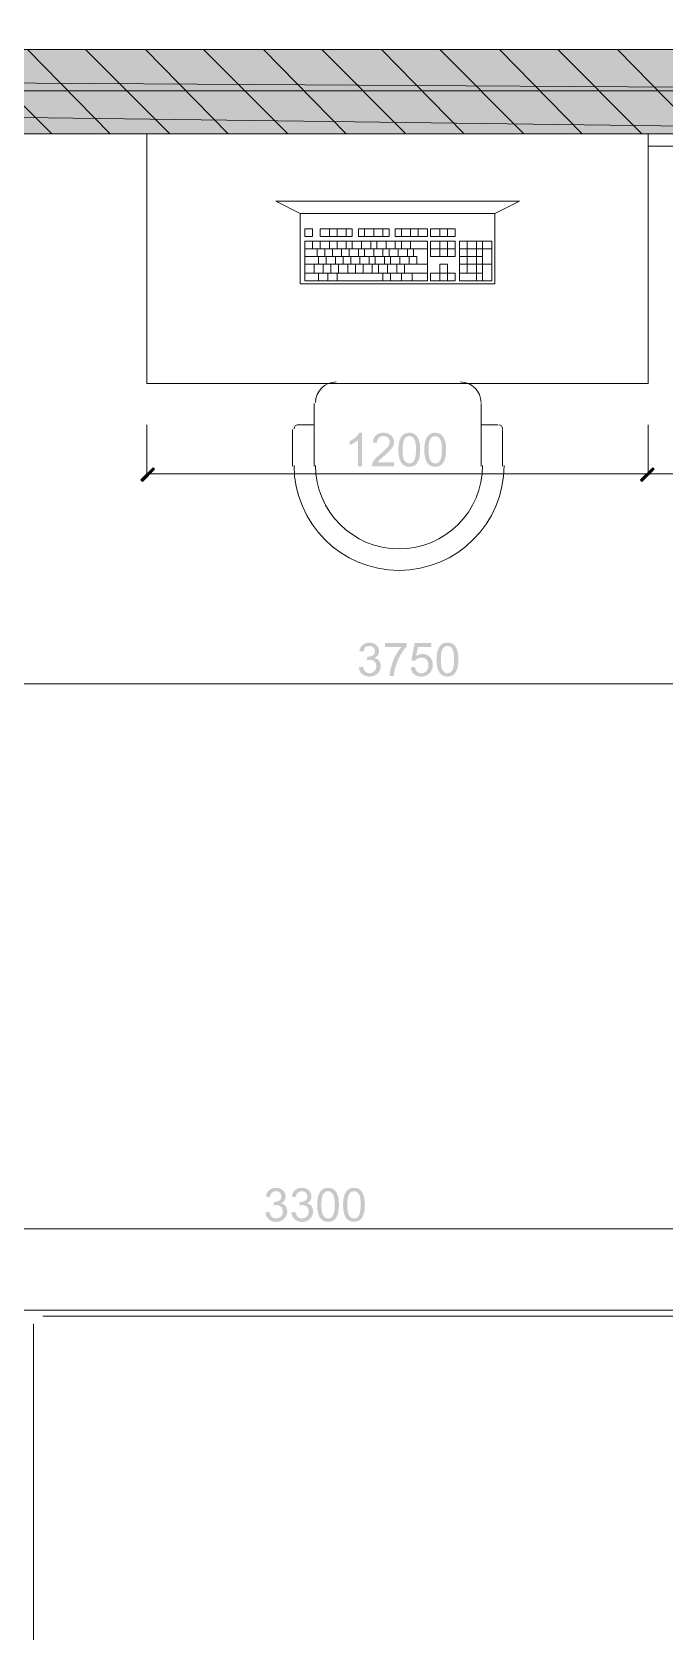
# Model space of a CAD drawing. Header units: inches. Extents: x 23 to 314, y 14 to 225.
# Drawn here: x 231.7 to 252.8, y 120.9 to 174.1 of the extents above; entities that cross this region are included whole.
import ezdxf

# ---------------------------------------------------------------- set-up
doc = ezdxf.new("R2010")
doc.units = ezdxf.units.IN
for name, color, linetype in [('BUYSER', 7, 'Continuous'), ('DIM', 7, 'Continuous'), ('KAHUYQNER', 7, 'Continuous'), ('walls', 7, 'Continuous')]:
    doc.layers.add(name, color=color, linetype=linetype)

msp = doc.modelspace()

# ---------------------------------------------------------------- hatches: boundary and pattern name
at = {"layer": 'BUYSER', "true_color": 0x939598, "transparency": 33554687}
for points in [[(273.026, 172.103), (51.11, 172.103), (51.11, 173.479), (273.026, 173.479)], [(273.026, 170.676), (163.495, 170.676), (163.495, 172.103), (273.026, 172.103)]]:
    msp.add_hatch(color=252, dxfattribs=at).paths.add_polyline_path(points, flags=0)
at = {"layer": 'DIM', "true_color": 0x6ec1dd, "transparency": 33554687}
h = msp.add_hatch(color=133, dxfattribs=at)
edge = h.paths.add_edge_path(flags=0)
edge.add_spline(control_points=[(242.717, 159.616), (242.717, 159.616), (242.581, 159.616), (242.581, 159.616), (242.581, 159.616), (242.581, 160.484), (242.581, 160.484), (242.549, 160.454), (242.506, 160.423), (242.452, 160.391), (242.399, 160.36), (242.351, 160.336), (242.308, 160.32), (242.308, 160.32), (242.308, 160.451), (242.308, 160.451), (242.384, 160.487), (242.451, 160.531), (242.508, 160.581), (242.564, 160.632), (242.605, 160.682), (242.629, 160.73), (242.629, 160.73), (242.717, 160.73), (242.717, 160.73), (242.717, 160.73), (242.717, 159.616), (242.717, 159.616)], knot_values=[0, 0, 0, 0, 1, 1, 1, 2, 2, 2, 3, 3, 3, 4, 4, 4, 5, 5, 5, 6, 6, 6, 7, 7, 7, 8, 8, 8, 9, 9, 9, 9], degree=3, periodic=1)
h = msp.add_hatch(color=133, dxfattribs=at)
edge = h.paths.add_edge_path(flags=0)
edge.add_spline(control_points=[(243.78, 159.747), (243.78, 159.747), (243.78, 159.616), (243.78, 159.616), (243.78, 159.616), (243.048, 159.616), (243.048, 159.616), (243.048, 159.635), (243.049, 159.651), (243.051, 159.665), (243.053, 159.678), (243.057, 159.693), (243.064, 159.711), (243.082, 159.761), (243.112, 159.811), (243.154, 159.86), (243.195, 159.909), (243.255, 159.964), (243.332, 160.026), (243.451, 160.124), (243.533, 160.202), (243.576, 160.26), (243.618, 160.318), (243.64, 160.373), (243.64, 160.425), (243.64, 160.479), (243.621, 160.525), (243.582, 160.562), (243.543, 160.599), (243.493, 160.617), (243.431, 160.617), (243.366, 160.617), (243.314, 160.597), (243.274, 160.558), (243.234, 160.518), (243.214, 160.464), (243.214, 160.395), (243.214, 160.395), (243.074, 160.409), (243.074, 160.409), (243.083, 160.514), (243.119, 160.594), (243.182, 160.648), (243.245, 160.703), (243.329, 160.73), (243.434, 160.73), (243.54, 160.73), (243.624, 160.7), (243.686, 160.641), (243.749, 160.582), (243.78, 160.509), (243.78, 160.422), (243.78, 160.379), (243.771, 160.336), (243.753, 160.293), (243.735, 160.25), (243.705, 160.205), (243.662, 160.156), (243.62, 160.108), (243.55, 160.043), (243.452, 159.96), (243.37, 159.892), (243.317, 159.845), (243.295, 159.821), (243.273, 159.797), (243.253, 159.772), (243.237, 159.747), (243.237, 159.747), (243.78, 159.747), (243.78, 159.747)], knot_values=[0, 0, 0, 0, 1, 1, 1, 2, 2, 2, 3, 3, 3, 4, 4, 4, 5, 5, 5, 6, 6, 6, 7, 7, 7, 8, 8, 8, 9, 9, 9, 10, 10, 10, 11, 11, 11, 12, 12, 12, 13, 13, 13, 14, 14, 14, 15, 15, 15, 16, 16, 16, 17, 17, 17, 18, 18, 18, 19, 19, 19, 20, 20, 20, 21, 21, 21, 22, 22, 22, 23, 23, 23, 23], degree=3, periodic=1)
h = msp.add_hatch(color=133, dxfattribs=at)
edge = h.paths.add_edge_path(flags=0)
edge.add_spline(control_points=[(243.927, 160.163), (243.927, 160.228), (243.931, 160.287), (243.937, 160.34), (243.944, 160.393), (243.954, 160.44), (243.967, 160.479), (243.995, 160.559), (244.035, 160.621), (244.088, 160.664), (244.141, 160.708), (244.208, 160.73), (244.289, 160.73), (244.348, 160.73), (244.4, 160.718), (244.445, 160.694), (244.49, 160.67), (244.527, 160.636), (244.556, 160.591), (244.585, 160.546), (244.608, 160.491), (244.625, 160.426), (244.642, 160.361), (244.651, 160.273), (244.651, 160.163), (244.651, 160.031), (244.637, 159.926), (244.611, 159.848), (244.584, 159.769), (244.544, 159.707), (244.491, 159.663), (244.437, 159.619), (244.37, 159.597), (244.289, 159.597), (244.182, 159.597), (244.098, 159.635), (244.037, 159.712), (243.964, 159.805), (243.927, 159.955), (243.927, 160.163)], knot_values=[0, 0, 0, 0, 1, 1, 1, 2, 2, 2, 3, 3, 3, 4, 4, 4, 5, 5, 5, 6, 6, 6, 7, 7, 7, 8, 8, 8, 9, 9, 9, 10, 10, 10, 11, 11, 11, 12, 12, 12, 13, 13, 13, 13], degree=3, periodic=1)
edge = h.paths.add_edge_path(flags=0)
edge.add_spline(control_points=[(244.067, 160.163), (244.067, 159.982), (244.088, 159.861), (244.131, 159.8), (244.173, 159.74), (244.226, 159.709), (244.289, 159.709), (244.351, 159.709), (244.403, 159.74), (244.446, 159.8), (244.489, 159.861), (244.511, 159.982), (244.511, 160.163), (244.511, 160.346), (244.489, 160.467), (244.447, 160.527), (244.404, 160.587), (244.351, 160.617), (244.287, 160.617), (244.225, 160.617), (244.175, 160.591), (244.138, 160.538), (244.091, 160.47), (244.067, 160.345), (244.067, 160.163)], knot_values=[0, 0, 0, 0, 1, 1, 1, 2, 2, 2, 3, 3, 3, 4, 4, 4, 5, 5, 5, 6, 6, 6, 7, 7, 7, 8, 8, 8, 8], degree=3, periodic=1)
h = msp.add_hatch(color=133, dxfattribs=at)
edge = h.paths.add_edge_path(flags=0)
edge.add_spline(control_points=[(244.789, 160.163), (244.789, 160.228), (244.792, 160.287), (244.799, 160.34), (244.805, 160.393), (244.815, 160.44), (244.829, 160.479), (244.856, 160.559), (244.897, 160.621), (244.95, 160.664), (245.003, 160.708), (245.07, 160.73), (245.151, 160.73), (245.21, 160.73), (245.262, 160.718), (245.307, 160.694), (245.352, 160.67), (245.389, 160.636), (245.418, 160.591), (245.447, 160.546), (245.47, 160.491), (245.487, 160.426), (245.504, 160.361), (245.512, 160.273), (245.512, 160.163), (245.512, 160.031), (245.499, 159.926), (245.473, 159.848), (245.446, 159.769), (245.406, 159.707), (245.352, 159.663), (245.299, 159.619), (245.231, 159.597), (245.151, 159.597), (245.044, 159.597), (244.96, 159.635), (244.899, 159.712), (244.825, 159.805), (244.789, 159.955), (244.789, 160.163)], knot_values=[0, 0, 0, 0, 1, 1, 1, 2, 2, 2, 3, 3, 3, 4, 4, 4, 5, 5, 5, 6, 6, 6, 7, 7, 7, 8, 8, 8, 9, 9, 9, 10, 10, 10, 11, 11, 11, 12, 12, 12, 13, 13, 13, 13], degree=3, periodic=1)
edge = h.paths.add_edge_path(flags=0)
edge.add_spline(control_points=[(244.929, 160.163), (244.929, 159.982), (244.95, 159.861), (244.992, 159.8), (245.035, 159.74), (245.088, 159.709), (245.151, 159.709), (245.212, 159.709), (245.265, 159.74), (245.308, 159.8), (245.351, 159.861), (245.372, 159.982), (245.372, 160.163), (245.372, 160.346), (245.351, 160.467), (245.308, 160.527), (245.266, 160.587), (245.213, 160.617), (245.149, 160.617), (245.087, 160.617), (245.037, 160.591), (244.999, 160.538), (244.952, 160.47), (244.929, 160.345), (244.929, 160.163)], knot_values=[0, 0, 0, 0, 1, 1, 1, 2, 2, 2, 3, 3, 3, 4, 4, 4, 5, 5, 5, 6, 6, 6, 7, 7, 7, 8, 8, 8, 8], degree=3, periodic=1)
for points in [[(235.412, 159.106), (235.361, 159.157), (235.768, 159.565), (235.819, 159.514)], [(252.384, 159.565), (252.435, 159.514), (252.027, 159.106), (251.976, 159.157)], [(252.027, 159.106), (251.976, 159.157), (252.384, 159.565), (252.435, 159.514)]]:
    msp.add_hatch(color=133, dxfattribs=at).paths.add_polyline_path(points, flags=0)
h = msp.add_hatch(color=133, dxfattribs=at)
edge = h.paths.add_edge_path(flags=0)
edge.add_spline(control_points=[(242.612, 152.926), (242.612, 152.926), (242.749, 152.944), (242.749, 152.944), (242.764, 152.868), (242.79, 152.812), (242.828, 152.778), (242.867, 152.744), (242.912, 152.726), (242.966, 152.726), (243.029, 152.726), (243.083, 152.749), (243.128, 152.793), (243.172, 152.837), (243.194, 152.892), (243.194, 152.958), (243.194, 153.02), (243.174, 153.072), (243.133, 153.112), (243.092, 153.153), (243.04, 153.174), (242.977, 153.174), (242.95, 153.174), (242.918, 153.169), (242.881, 153.159), (242.881, 153.159), (242.896, 153.277), (242.896, 153.277), (242.896, 153.277), (242.918, 153.277), (242.918, 153.277), (242.976, 153.277), (243.028, 153.292), (243.074, 153.322), (243.121, 153.352), (243.144, 153.399), (243.144, 153.462), (243.144, 153.511), (243.127, 153.553), (243.094, 153.586), (243.06, 153.619), (243.016, 153.635), (242.963, 153.635), (242.91, 153.635), (242.866, 153.619), (242.831, 153.585), (242.796, 153.552), (242.773, 153.502), (242.762, 153.436), (242.762, 153.436), (242.626, 153.46), (242.626, 153.46), (242.643, 153.55), (242.681, 153.621), (242.74, 153.671), (242.799, 153.722), (242.872, 153.747), (242.96, 153.747), (243.02, 153.747), (243.076, 153.734), (243.127, 153.708), (243.178, 153.682), (243.217, 153.647), (243.244, 153.602), (243.271, 153.557), (243.284, 153.509), (243.284, 153.459), (243.284, 153.412), (243.271, 153.369), (243.246, 153.329), (243.22, 153.289), (243.182, 153.257), (243.131, 153.234), (243.197, 153.219), (243.247, 153.188), (243.284, 153.14), (243.321, 153.093), (243.339, 153.033), (243.339, 152.961), (243.339, 152.864), (243.303, 152.782), (243.233, 152.715), (243.162, 152.647), (243.072, 152.614), (242.965, 152.614), (242.868, 152.614), (242.787, 152.643), (242.723, 152.7), (242.659, 152.758), (242.622, 152.833), (242.612, 152.926)], knot_values=[0, 0, 0, 0, 1, 1, 1, 2, 2, 2, 3, 3, 3, 4, 4, 4, 5, 5, 5, 6, 6, 6, 7, 7, 7, 8, 8, 8, 9, 9, 9, 10, 10, 10, 11, 11, 11, 12, 12, 12, 13, 13, 13, 14, 14, 14, 15, 15, 15, 16, 16, 16, 17, 17, 17, 18, 18, 18, 19, 19, 19, 20, 20, 20, 21, 21, 21, 22, 22, 22, 23, 23, 23, 24, 24, 24, 25, 25, 25, 26, 26, 26, 27, 27, 27, 28, 28, 28, 29, 29, 29, 30, 30, 30, 30], degree=3, periodic=1)
h = msp.add_hatch(color=133, dxfattribs=at)
edge = h.paths.add_edge_path(flags=0)
edge.add_spline(control_points=[(243.482, 153.597), (243.482, 153.597), (243.482, 153.728), (243.482, 153.728), (243.482, 153.728), (244.201, 153.728), (244.201, 153.728), (244.201, 153.728), (244.201, 153.622), (244.201, 153.622), (244.131, 153.549), (244.061, 153.449), (243.99, 153.323), (243.922, 153.2), (243.869, 153.072), (243.83, 152.938), (243.814, 152.884), (243.801, 152.835), (243.793, 152.793), (243.783, 152.738), (243.778, 152.684), (243.778, 152.633), (243.778, 152.633), (243.638, 152.633), (243.638, 152.633), (243.638, 152.717), (243.655, 152.822), (243.689, 152.95), (243.721, 153.073), (243.768, 153.192), (243.83, 153.307), (243.891, 153.423), (243.957, 153.519), (244.026, 153.597), (244.026, 153.597), (243.482, 153.597), (243.482, 153.597)], knot_values=[0, 0, 0, 0, 1, 1, 1, 2, 2, 2, 3, 3, 3, 4, 4, 4, 5, 5, 5, 6, 6, 6, 7, 7, 7, 8, 8, 8, 9, 9, 9, 10, 10, 10, 11, 11, 11, 12, 12, 12, 12], degree=3, periodic=1)
h = msp.add_hatch(color=133, dxfattribs=at)
edge = h.paths.add_edge_path(flags=0)
edge.add_spline(control_points=[(244.335, 152.924), (244.335, 152.924), (244.478, 152.936), (244.478, 152.936), (244.489, 152.866), (244.513, 152.814), (244.552, 152.779), (244.59, 152.744), (244.637, 152.726), (244.691, 152.726), (244.756, 152.726), (244.812, 152.751), (244.858, 152.801), (244.903, 152.85), (244.926, 152.916), (244.926, 152.997), (244.926, 153.075), (244.904, 153.136), (244.861, 153.181), (244.817, 153.226), (244.76, 153.249), (244.689, 153.249), (244.645, 153.249), (244.606, 153.239), (244.571, 153.219), (244.537, 153.199), (244.509, 153.173), (244.487, 153.141), (244.487, 153.141), (244.359, 153.158), (244.359, 153.158), (244.359, 153.158), (244.467, 153.728), (244.467, 153.728), (244.467, 153.728), (245.018, 153.728), (245.018, 153.728), (245.018, 153.728), (245.018, 153.597), (245.018, 153.597), (245.018, 153.597), (244.575, 153.597), (244.575, 153.597), (244.575, 153.597), (244.515, 153.299), (244.515, 153.299), (244.582, 153.346), (244.652, 153.369), (244.725, 153.369), (244.822, 153.369), (244.904, 153.335), (244.971, 153.269), (245.037, 153.202), (245.071, 153.115), (245.071, 153.009), (245.071, 152.91), (245.041, 152.823), (244.983, 152.749), (244.911, 152.659), (244.814, 152.614), (244.691, 152.614), (244.591, 152.614), (244.508, 152.643), (244.444, 152.699), (244.381, 152.755), (244.344, 152.83), (244.335, 152.924)], knot_values=[0, 0, 0, 0, 1, 1, 1, 2, 2, 2, 3, 3, 3, 4, 4, 4, 5, 5, 5, 6, 6, 6, 7, 7, 7, 8, 8, 8, 9, 9, 9, 10, 10, 10, 11, 11, 11, 12, 12, 12, 13, 13, 13, 14, 14, 14, 15, 15, 15, 16, 16, 16, 17, 17, 17, 18, 18, 18, 19, 19, 19, 20, 20, 20, 21, 21, 21, 22, 22, 22, 22], degree=3, periodic=1)
h = msp.add_hatch(color=133, dxfattribs=at)
edge = h.paths.add_edge_path(flags=0)
edge.add_spline(control_points=[(245.197, 153.18), (245.197, 153.246), (245.2, 153.305), (245.207, 153.358), (245.213, 153.411), (245.223, 153.457), (245.237, 153.497), (245.264, 153.577), (245.304, 153.638), (245.357, 153.682), (245.411, 153.725), (245.478, 153.747), (245.558, 153.747), (245.617, 153.747), (245.67, 153.735), (245.715, 153.711), (245.76, 153.687), (245.797, 153.653), (245.826, 153.608), (245.855, 153.563), (245.878, 153.508), (245.895, 153.443), (245.912, 153.378), (245.92, 153.29), (245.92, 153.18), (245.92, 153.049), (245.907, 152.944), (245.88, 152.865), (245.854, 152.786), (245.814, 152.725), (245.76, 152.681), (245.706, 152.637), (245.639, 152.614), (245.558, 152.614), (245.451, 152.614), (245.367, 152.653), (245.306, 152.729), (245.233, 152.822), (245.197, 152.973), (245.197, 153.18)], knot_values=[0, 0, 0, 0, 1, 1, 1, 2, 2, 2, 3, 3, 3, 4, 4, 4, 5, 5, 5, 6, 6, 6, 7, 7, 7, 8, 8, 8, 9, 9, 9, 10, 10, 10, 11, 11, 11, 12, 12, 12, 13, 13, 13, 13], degree=3, periodic=1)
edge = h.paths.add_edge_path(flags=0)
edge.add_spline(control_points=[(245.337, 153.18), (245.337, 152.999), (245.358, 152.878), (245.4, 152.818), (245.443, 152.757), (245.495, 152.726), (245.558, 152.726), (245.62, 152.726), (245.672, 152.757), (245.715, 152.818), (245.759, 152.878), (245.78, 152.999), (245.78, 153.18), (245.78, 153.363), (245.759, 153.484), (245.716, 153.544), (245.674, 153.605), (245.62, 153.635), (245.557, 153.635), (245.495, 153.635), (245.445, 153.608), (245.407, 153.555), (245.36, 153.487), (245.337, 153.363), (245.337, 153.18)], knot_values=[0, 0, 0, 0, 1, 1, 1, 2, 2, 2, 3, 3, 3, 4, 4, 4, 5, 5, 5, 6, 6, 6, 7, 7, 7, 8, 8, 8, 8], degree=3, periodic=1)
h = msp.add_hatch(color=133, dxfattribs=at)
edge = h.paths.add_edge_path(flags=0)
edge.add_spline(control_points=[(239.503, 134.781), (239.503, 134.781), (239.64, 134.8), (239.64, 134.8), (239.655, 134.723), (239.681, 134.667), (239.719, 134.633), (239.757, 134.599), (239.803, 134.582), (239.857, 134.582), (239.92, 134.582), (239.974, 134.604), (240.019, 134.648), (240.063, 134.693), (240.085, 134.748), (240.085, 134.813), (240.085, 134.875), (240.065, 134.927), (240.024, 134.968), (239.983, 135.008), (239.931, 135.029), (239.868, 135.029), (239.841, 135.029), (239.809, 135.024), (239.772, 135.014), (239.772, 135.014), (239.787, 135.132), (239.787, 135.132), (239.787, 135.132), (239.809, 135.132), (239.809, 135.132), (239.867, 135.132), (239.919, 135.147), (239.965, 135.177), (240.012, 135.208), (240.035, 135.254), (240.035, 135.317), (240.035, 135.367), (240.018, 135.408), (239.985, 135.441), (239.951, 135.474), (239.907, 135.491), (239.854, 135.491), (239.801, 135.491), (239.757, 135.474), (239.722, 135.441), (239.687, 135.407), (239.664, 135.357), (239.653, 135.291), (239.653, 135.291), (239.517, 135.315), (239.517, 135.315), (239.534, 135.405), (239.572, 135.476), (239.631, 135.526), (239.69, 135.577), (239.763, 135.603), (239.851, 135.603), (239.911, 135.603), (239.967, 135.59), (240.018, 135.564), (240.069, 135.538), (240.108, 135.502), (240.135, 135.457), (240.162, 135.412), (240.175, 135.365), (240.175, 135.314), (240.175, 135.267), (240.162, 135.224), (240.137, 135.184), (240.111, 135.144), (240.073, 135.113), (240.022, 135.089), (240.087, 135.074), (240.138, 135.043), (240.175, 134.996), (240.211, 134.948), (240.23, 134.888), (240.23, 134.816), (240.23, 134.719), (240.194, 134.637), (240.123, 134.57), (240.053, 134.503), (239.963, 134.469), (239.856, 134.469), (239.759, 134.469), (239.678, 134.498), (239.614, 134.556), (239.55, 134.613), (239.513, 134.689), (239.503, 134.781)], knot_values=[0, 0, 0, 0, 1, 1, 1, 2, 2, 2, 3, 3, 3, 4, 4, 4, 5, 5, 5, 6, 6, 6, 7, 7, 7, 8, 8, 8, 9, 9, 9, 10, 10, 10, 11, 11, 11, 12, 12, 12, 13, 13, 13, 14, 14, 14, 15, 15, 15, 16, 16, 16, 17, 17, 17, 18, 18, 18, 19, 19, 19, 20, 20, 20, 21, 21, 21, 22, 22, 22, 23, 23, 23, 24, 24, 24, 25, 25, 25, 26, 26, 26, 27, 27, 27, 28, 28, 28, 29, 29, 29, 30, 30, 30, 30], degree=3, periodic=1)
h = msp.add_hatch(color=133, dxfattribs=at)
edge = h.paths.add_edge_path(flags=0)
edge.add_spline(control_points=[(240.365, 134.781), (240.365, 134.781), (240.501, 134.8), (240.501, 134.8), (240.516, 134.723), (240.543, 134.667), (240.581, 134.633), (240.619, 134.599), (240.665, 134.582), (240.718, 134.582), (240.782, 134.582), (240.836, 134.604), (240.88, 134.648), (240.925, 134.693), (240.947, 134.748), (240.947, 134.813), (240.947, 134.875), (240.926, 134.927), (240.886, 134.968), (240.845, 135.008), (240.793, 135.029), (240.73, 135.029), (240.702, 135.029), (240.67, 135.024), (240.634, 135.014), (240.634, 135.014), (240.649, 135.132), (240.649, 135.132), (240.649, 135.132), (240.671, 135.132), (240.671, 135.132), (240.728, 135.132), (240.78, 135.147), (240.827, 135.177), (240.874, 135.208), (240.897, 135.254), (240.897, 135.317), (240.897, 135.367), (240.88, 135.408), (240.846, 135.441), (240.812, 135.474), (240.769, 135.491), (240.715, 135.491), (240.663, 135.491), (240.619, 135.474), (240.584, 135.441), (240.548, 135.407), (240.525, 135.357), (240.515, 135.291), (240.515, 135.291), (240.379, 135.315), (240.379, 135.315), (240.395, 135.405), (240.433, 135.476), (240.492, 135.526), (240.552, 135.577), (240.625, 135.603), (240.712, 135.603), (240.773, 135.603), (240.829, 135.59), (240.88, 135.564), (240.931, 135.538), (240.969, 135.502), (240.996, 135.457), (241.023, 135.412), (241.037, 135.365), (241.037, 135.314), (241.037, 135.267), (241.024, 135.224), (240.998, 135.184), (240.973, 135.144), (240.935, 135.113), (240.884, 135.089), (240.949, 135.074), (241, 135.043), (241.037, 134.996), (241.073, 134.948), (241.091, 134.888), (241.091, 134.816), (241.091, 134.719), (241.056, 134.637), (240.985, 134.57), (240.914, 134.503), (240.825, 134.469), (240.718, 134.469), (240.62, 134.469), (240.54, 134.498), (240.475, 134.556), (240.411, 134.613), (240.375, 134.689), (240.365, 134.781)], knot_values=[0, 0, 0, 0, 1, 1, 1, 2, 2, 2, 3, 3, 3, 4, 4, 4, 5, 5, 5, 6, 6, 6, 7, 7, 7, 8, 8, 8, 9, 9, 9, 10, 10, 10, 11, 11, 11, 12, 12, 12, 13, 13, 13, 14, 14, 14, 15, 15, 15, 16, 16, 16, 17, 17, 17, 18, 18, 18, 19, 19, 19, 20, 20, 20, 21, 21, 21, 22, 22, 22, 23, 23, 23, 24, 24, 24, 25, 25, 25, 26, 26, 26, 27, 27, 27, 28, 28, 28, 29, 29, 29, 30, 30, 30, 30], degree=3, periodic=1)
h = msp.add_hatch(color=133, dxfattribs=at)
edge = h.paths.add_edge_path(flags=0)
edge.add_spline(control_points=[(241.226, 135.036), (241.226, 135.101), (241.229, 135.16), (241.236, 135.213), (241.242, 135.266), (241.252, 135.312), (241.266, 135.352), (241.293, 135.432), (241.333, 135.493), (241.387, 135.537), (241.44, 135.581), (241.507, 135.603), (241.588, 135.603), (241.647, 135.603), (241.699, 135.591), (241.744, 135.567), (241.789, 135.543), (241.826, 135.508), (241.855, 135.463), (241.884, 135.418), (241.907, 135.363), (241.924, 135.298), (241.941, 135.233), (241.949, 135.146), (241.949, 135.036), (241.949, 134.904), (241.936, 134.799), (241.91, 134.72), (241.883, 134.641), (241.843, 134.58), (241.789, 134.536), (241.736, 134.492), (241.668, 134.47), (241.588, 134.47), (241.481, 134.47), (241.397, 134.508), (241.336, 134.585), (241.262, 134.678), (241.226, 134.828), (241.226, 135.036)], knot_values=[0, 0, 0, 0, 1, 1, 1, 2, 2, 2, 3, 3, 3, 4, 4, 4, 5, 5, 5, 6, 6, 6, 7, 7, 7, 8, 8, 8, 9, 9, 9, 10, 10, 10, 11, 11, 11, 12, 12, 12, 13, 13, 13, 13], degree=3, periodic=1)
edge = h.paths.add_edge_path(flags=0)
edge.add_spline(control_points=[(241.366, 135.036), (241.366, 134.855), (241.387, 134.734), (241.429, 134.673), (241.472, 134.612), (241.525, 134.582), (241.588, 134.582), (241.649, 134.582), (241.702, 134.612), (241.745, 134.673), (241.788, 134.734), (241.809, 134.855), (241.809, 135.036), (241.809, 135.218), (241.788, 135.34), (241.745, 135.4), (241.703, 135.46), (241.65, 135.49), (241.586, 135.49), (241.524, 135.49), (241.474, 135.463), (241.436, 135.41), (241.389, 135.343), (241.366, 135.218), (241.366, 135.036)], knot_values=[0, 0, 0, 0, 1, 1, 1, 2, 2, 2, 3, 3, 3, 4, 4, 4, 5, 5, 5, 6, 6, 6, 7, 7, 7, 8, 8, 8, 8], degree=3, periodic=1)
h = msp.add_hatch(color=133, dxfattribs=at)
edge = h.paths.add_edge_path(flags=0)
edge.add_spline(control_points=[(242.088, 135.036), (242.088, 135.101), (242.091, 135.16), (242.097, 135.213), (242.104, 135.266), (242.114, 135.312), (242.128, 135.352), (242.155, 135.432), (242.195, 135.493), (242.248, 135.537), (242.302, 135.581), (242.369, 135.603), (242.449, 135.603), (242.508, 135.603), (242.56, 135.591), (242.606, 135.567), (242.651, 135.543), (242.688, 135.508), (242.717, 135.463), (242.746, 135.418), (242.769, 135.363), (242.786, 135.298), (242.803, 135.233), (242.811, 135.146), (242.811, 135.036), (242.811, 134.904), (242.798, 134.799), (242.771, 134.72), (242.745, 134.641), (242.705, 134.58), (242.651, 134.536), (242.597, 134.492), (242.53, 134.47), (242.449, 134.47), (242.342, 134.47), (242.258, 134.508), (242.197, 134.585), (242.124, 134.678), (242.088, 134.828), (242.088, 135.036)], knot_values=[0, 0, 0, 0, 1, 1, 1, 2, 2, 2, 3, 3, 3, 4, 4, 4, 5, 5, 5, 6, 6, 6, 7, 7, 7, 8, 8, 8, 9, 9, 9, 10, 10, 10, 11, 11, 11, 12, 12, 12, 13, 13, 13, 13], degree=3, periodic=1)
edge = h.paths.add_edge_path(flags=0)
edge.add_spline(control_points=[(242.228, 135.036), (242.228, 134.855), (242.249, 134.734), (242.291, 134.673), (242.334, 134.612), (242.386, 134.582), (242.449, 134.582), (242.511, 134.582), (242.563, 134.612), (242.606, 134.673), (242.649, 134.734), (242.671, 134.855), (242.671, 135.036), (242.671, 135.218), (242.65, 135.34), (242.607, 135.4), (242.564, 135.46), (242.511, 135.49), (242.448, 135.49), (242.386, 135.49), (242.336, 135.463), (242.298, 135.41), (242.251, 135.343), (242.228, 135.218), (242.228, 135.036)], knot_values=[0, 0, 0, 0, 1, 1, 1, 2, 2, 2, 3, 3, 3, 4, 4, 4, 5, 5, 5, 6, 6, 6, 7, 7, 7, 8, 8, 8, 8], degree=3, periodic=1)

# ---------------------------------------------------------------- linework, layer by layer
at = {"layer": 'BUYSER', "color": 252, "linetype": 'Continuous', "lineweight": 5, "true_color": 0x939598}
for points in [[(273.026, 172.103), (273.026, 173.479), (51.11, 173.479)], [(273.026, 172.103), (51.11, 172.103), (51.11, 173.479)], [(51.11, 173.479), (273.026, 172.103)], [(273.026, 170.676), (273.026, 172.103), (163.495, 172.103)], [(273.026, 170.676), (163.495, 170.676), (163.495, 172.103)], [(163.495, 172.103), (273.026, 170.676)]]:
    msp.add_lwpolyline(points, dxfattribs=at)
at = {"layer": 'BUYSER', "color": 251, "linetype": 'Continuous', "lineweight": 5, "true_color": 0x636466}
for points in [[(232.405, 170.676), (229.601, 173.479)], [(234.341, 170.676), (231.589, 173.479)], [(236.329, 170.676), (233.526, 173.479)], [(238.266, 170.676), (235.514, 173.479)], [(240.254, 170.676), (237.45, 173.479)], [(242.191, 170.676), (239.438, 173.479)], [(244.178, 170.676), (241.375, 173.479)], [(246.115, 170.676), (243.363, 173.479)], [(248.103, 170.676), (245.3, 173.479)], [(250.04, 170.676), (247.287, 173.479)], [(252.027, 170.676), (249.224, 173.479)], [(253.964, 170.676), (251.212, 173.479)]]:
    msp.add_lwpolyline(points, dxfattribs=at)
at = {"layer": 'DIM', "color": 133, "linetype": 'Continuous', "lineweight": 5, "true_color": 0x6ec1dd}
for points in [[(270.274, 169.3), (270.274, 152.379), (218.286, 152.379)], [(235.565, 160.992), (235.565, 159.31)], [(252.231, 160.992), (252.231, 159.31)], [(252.231, 160.992), (252.231, 159.31)], [(235.412, 159.106), (235.361, 159.157), (235.768, 159.565)], [(235.412, 159.106), (235.819, 159.514), (235.768, 159.565)], [(235.768, 159.565), (235.412, 159.106)], [(235.565, 159.361), (252.231, 159.361)], [(252.384, 159.565), (251.976, 159.157), (252.027, 159.106)], [(252.027, 159.106), (251.976, 159.157), (252.384, 159.565)], [(252.384, 159.565), (252.435, 159.514), (252.027, 159.106)], [(252.027, 159.106), (252.384, 159.565)], [(252.027, 159.106), (252.435, 159.514), (252.384, 159.565)], [(252.384, 159.565), (252.027, 159.106)], [(252.231, 159.361), (270.223, 159.361)], [(218.286, 135.355), (218.286, 134.234), (264.056, 134.234)]]:
    msp.add_lwpolyline(points, dxfattribs=at)
at = {"layer": 'KAHUYQNER', "color": 8, "linetype": 'Continuous', "lineweight": 5, "true_color": 0x767676}
for points in [[(235.565, 162.368), (235.565, 170.676), (252.231, 170.676), (252.231, 162.368), (235.565, 162.368)], [(240.661, 168.026), (240.661, 165.681), (247.134, 165.681), (247.134, 168.026), (240.661, 168.026)], [(240.814, 167.261), (241.069, 167.261), (241.069, 167.516), (240.814, 167.516), (240.814, 167.261)], [(240.814, 165.783), (244.892, 165.783), (244.892, 167.108), (240.814, 167.108), (240.814, 165.783)], [(241.324, 167.261), (242.394, 167.261), (242.394, 167.516), (241.324, 167.516), (241.324, 167.261)], [(242.598, 167.261), (243.618, 167.261), (243.618, 167.516), (242.598, 167.516), (242.598, 167.261)], [(243.821, 167.261), (244.892, 167.261), (244.892, 167.516), (243.821, 167.516), (243.821, 167.261)], [(244.994, 167.261), (245.809, 167.261), (245.809, 167.516), (244.994, 167.516), (244.994, 167.261)], [(244.994, 166.599), (245.809, 166.599), (245.809, 167.108), (244.994, 167.108), (244.994, 166.599)], [(245.962, 165.783), (247.033, 165.783), (247.033, 167.108), (245.962, 167.108), (245.962, 165.783)], [(244.994, 165.783), (245.809, 165.783), (245.809, 166.038), (245.554, 166.038), (245.554, 166.344), (245.3, 166.344), (245.3, 166.038), (244.994, 166.038), (244.994, 165.783)]]:
    msp.add_lwpolyline(points, close=True, dxfattribs=at)
for points in [[(239.846, 168.434), (240.661, 168.026), (247.134, 168.026), (247.95, 168.434)], [(247.95, 168.434), (239.846, 168.434)], [(241.069, 166.854), (241.069, 167.108)], [(241.324, 166.854), (241.324, 167.108)], [(241.63, 167.261), (241.63, 167.516)], [(241.63, 166.854), (241.63, 167.108)], [(241.885, 167.261), (241.885, 167.516)], [(241.885, 166.854), (241.885, 167.108)], [(242.191, 167.261), (242.191, 167.516)], [(242.191, 166.854), (242.191, 167.108)], [(242.394, 166.854), (242.394, 167.108)], [(242.7, 166.854), (242.7, 167.108)], [(242.802, 167.261), (242.802, 167.516)], [(243.006, 166.854), (243.006, 167.108)], [(243.108, 167.261), (243.108, 167.516)], [(243.21, 166.854), (243.21, 167.108)], [(243.414, 167.261), (243.414, 167.516)], [(243.516, 166.854), (243.516, 167.108)], [(243.821, 166.854), (243.821, 167.108)], [(244.025, 167.261), (244.025, 167.516)], [(244.025, 166.854), (244.025, 167.108)], [(244.331, 167.261), (244.331, 167.516)], [(244.331, 166.854), (244.331, 167.108)], [(244.586, 167.261), (244.586, 167.516)], [(245.3, 167.261), (245.3, 167.516)], [(245.3, 166.599), (245.3, 167.108)], [(245.554, 167.261), (245.554, 167.516)], [(245.554, 166.599), (245.554, 167.108)], [(246.217, 166.038), (246.217, 167.108)], [(246.523, 165.783), (246.523, 167.108)], [(246.727, 165.783), (246.727, 167.108)], [(240.814, 166.854), (244.892, 166.854)], [(240.814, 166.599), (244.535, 166.599), (244.535, 166.344)], [(241.222, 166.599), (241.222, 166.854)], [(241.273, 166.344), (241.273, 166.599)], [(241.477, 166.599), (241.477, 166.854)], [(241.528, 166.344), (241.528, 166.599)], [(241.732, 166.599), (241.732, 166.854)], [(241.834, 166.344), (241.834, 166.599)], [(242.038, 166.599), (242.038, 166.854)], [(242.089, 166.344), (242.089, 166.599)], [(242.292, 166.599), (242.292, 166.854)], [(242.343, 166.344), (242.343, 166.599)], [(242.598, 166.599), (242.598, 166.854)], [(242.649, 166.344), (242.649, 166.599)], [(242.802, 166.599), (242.802, 166.854)], [(242.955, 166.344), (242.955, 166.599)], [(243.108, 166.599), (243.108, 166.854)], [(243.159, 166.344), (243.159, 166.599)], [(243.414, 166.599), (243.414, 166.854)], [(243.465, 166.344), (243.465, 166.599)], [(243.618, 166.599), (243.618, 166.854)], [(243.669, 166.344), (243.669, 166.599)], [(243.923, 166.599), (243.923, 166.854)], [(243.974, 166.344), (243.974, 166.599)], [(244.229, 166.599), (244.229, 166.854)], [(244.28, 166.344), (244.28, 166.599)], [(244.433, 166.599), (244.433, 166.854)], [(244.994, 166.854), (245.809, 166.854)], [(245.962, 166.854), (247.033, 166.854)], [(245.962, 166.599), (246.727, 166.599)], [(240.814, 166.344), (244.892, 166.344)], [(240.814, 166.038), (244.892, 166.038)], [(241.12, 166.038), (241.12, 166.344)], [(241.273, 165.783), (241.273, 166.038)], [(241.426, 166.038), (241.426, 166.344)], [(241.579, 165.783), (241.579, 166.038)], [(241.681, 166.038), (241.681, 166.344)], [(241.885, 165.783), (241.885, 166.038)], [(241.936, 166.038), (241.936, 166.344)], [(242.241, 166.038), (242.241, 166.344)], [(242.496, 166.038), (242.496, 166.344)], [(242.751, 166.038), (242.751, 166.344)], [(243.057, 166.038), (243.057, 166.344)], [(243.261, 166.038), (243.261, 166.344)], [(243.414, 165.783), (243.414, 166.038)], [(243.567, 166.038), (243.567, 166.344)], [(243.669, 165.783), (243.669, 166.038)], [(243.872, 166.038), (243.872, 166.344)], [(244.025, 165.783), (244.025, 166.038)], [(244.127, 166.038), (244.127, 166.344)], [(244.382, 165.783), (244.382, 166.038)], [(245.3, 165.783), (245.3, 166.038), (245.554, 166.038), (245.554, 165.783)], [(245.962, 166.344), (247.033, 166.344)], [(245.962, 166.038), (246.727, 166.038)], [(241.834, 162.368), (245.962, 162.368)], [(241.12, 159.616), (241.12, 161.706)], [(246.676, 161.706), (246.676, 159.616)], [(240.407, 160.839), (240.407, 159.616)], [(240.56, 160.992), (241.12, 160.992)], [(246.676, 160.992), (247.236, 160.992)], [(247.389, 160.839), (247.389, 159.616)], [(231.436, 131.532), (256.36, 131.532)], [(231.793, 131.074), (231.793, 115.121)], [(255.748, 131.329), (232.099, 131.329)]]:
    msp.add_lwpolyline(points, dxfattribs=at)
for points in [[(241.859, 162.419), (241.479, 162.419), (241.171, 162.111), (241.171, 161.731)], [(246.676, 161.731), (246.676, 162.111), (246.368, 162.419), (245.988, 162.419)], [(240.585, 160.992), (240.515, 160.992), (240.458, 160.935), (240.458, 160.865)], [(247.389, 160.865), (247.389, 160.935), (247.332, 160.992), (247.262, 160.992)]]:
    msp.add_open_spline(points, degree=3, dxfattribs=at)
for points in [[(240.458, 159.642), (240.458, 157.713), (242.021, 156.15), (243.949, 156.15), (245.877, 156.15), (247.44, 157.713), (247.44, 159.642)], [(241.171, 159.642), (241.171, 158.107), (242.415, 156.864), (243.949, 156.864), (245.483, 156.864), (246.727, 158.107), (246.727, 159.642)]]:
    msp.add_open_spline(points, degree=3, knots=[0, 0, 0, 0, 1, 1, 1, 2, 2, 2, 2], dxfattribs=at)
at = {"layer": 'walls', "color": 18, "linetype": 'Continuous', "lineweight": 5, "true_color": 0x000000}
msp.add_lwpolyline([(130.519, 130.819), (144.739, 130.819), (144.739, 170.676), (53.913, 170.676), (53.913, 162.368), (51.11, 162.368), (51.11, 173.479), (270.274, 173.479), (270.274, 181.787), (273.026, 181.787), (273.026, 165.172), (270.274, 165.172), (270.274, 170.676), (218.286, 170.676), (218.286, 168.281), (216.859, 168.281), (216.859, 170.676), (182.914, 170.676), (182.914, 154.06), (200.244, 154.06), (200.244, 152.684), (192.598, 152.684), (192.598, 138.464)], dxfattribs=at)
msp.add_lwpolyline([(252.231, 170.676), (252.231, 170.268), (270.274, 170.268), (270.274, 170.676), (252.231, 170.676)], close=True, dxfattribs=at)

doc.saveas('drawing.dxf')
